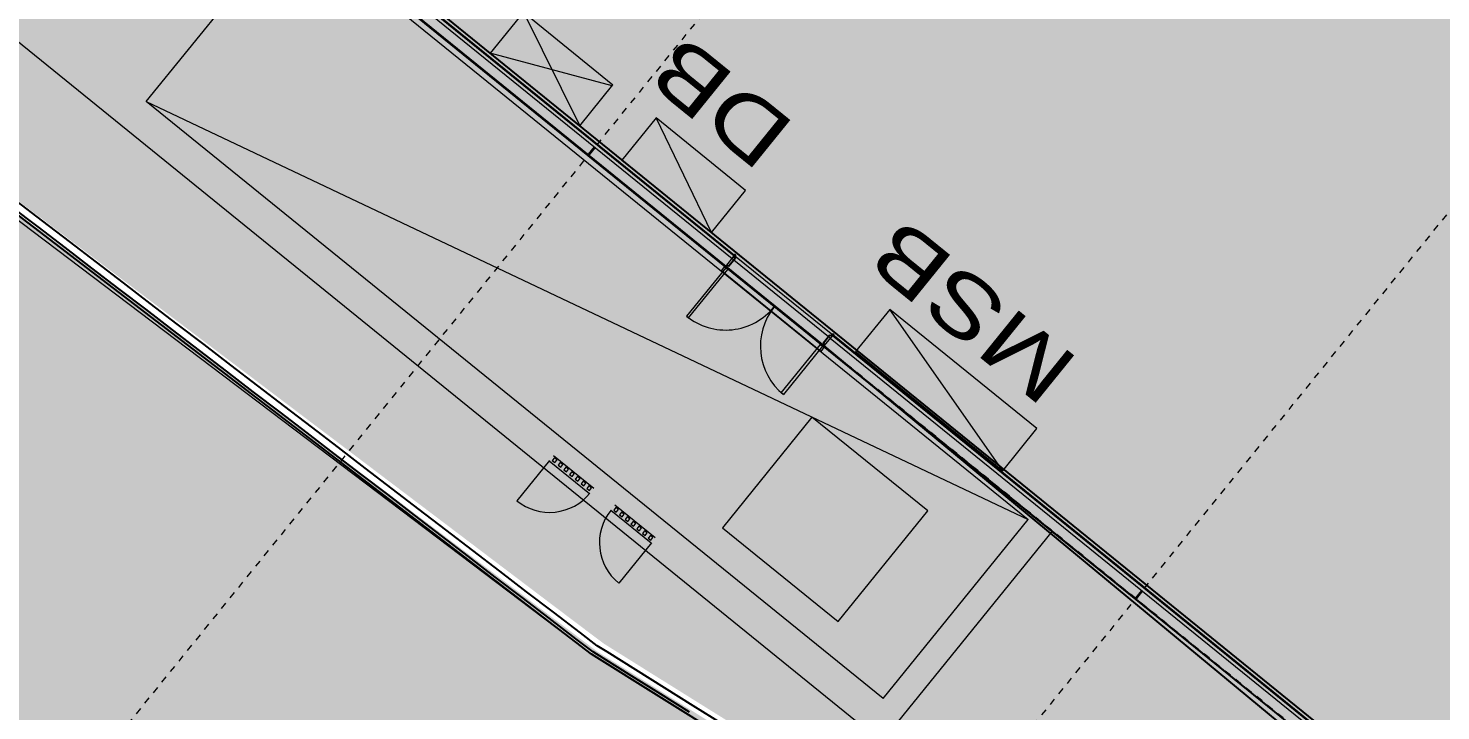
# Model space of a CAD drawing. Header units: metres. Extents: x 507649 to 508899, y 6966965 to 6967377.
# Drawn here: x 507870.9 to 507891.75, y 6967082.11 to 6967092.19 of the extents above; entities that cross this region are included whole.
import ezdxf

# ---------------------------------------------------------------- set-up
doc = ezdxf.new("R2010")
doc.units = ezdxf.units.M
doc.linetypes.add('Grid Line', pattern=[2.1, 1.2, -0.3, 0.3, -0.3])
doc.linetypes.add('Overhead', pattern=[0.004, 0.0025, -0.0015])
doc.layers.get('DEFPOINTS').update_dxf_attribs({"color": 11})
for name, color, linetype, lineweight in [('A-DOOR', 252, 'Continuous', 5), ('A-DOOR-FRAM', 252, 'Continuous', 5), ('A-FLOR', 252, 'Continuous', 5), ('A-FLOR-OVHD', 252, 'Overhead', 5), ('A-GENM', 252, 'Continuous', 5), ('A-GLAZ-CWMG', 252, 'Continuous', 5), ('A-WALL', 252, 'Continuous', 5), ('A-WALL-FNSH', 252, 'Continuous', 5)]:
    doc.layers.add(name, color=color, linetype=linetype, lineweight=lineweight)
for name, color, linetype in [('C_ARCH_BUILDING_OUTLINE', 5, 'Continuous'), ('C_TEXT_2.5', 7, 'Continuous'), ('HATCH_PAVEMENT_CARPARK', 254, 'Continuous'), ('KRB_LIP', 6, 'Continuous'), ('PAV_CREST SAG', 2, 'Continuous')]:
    doc.layers.add(name, color=color, linetype=linetype)
doc.layers.add('C_HATCH_PR_BUILDING', color=7, linetype='Continuous', true_color=0xffffff)
doc.layers.add('HATCH_PAVEMENT_FOOTPATH', color=7, linetype='Continuous', true_color=0xffe8a3)
doc.layers.add('G-ANNO-TEXT', color=47, linetype='Continuous', lineweight=5, plot=False)
doc.layers.add('S-GRID', color=47, linetype='Continuous', lineweight=5, plot=False)
doc.styles.add('Arial', font='arial.ttf', dxfattribs={"width": 1.25, "height": 2.75})

# ---------------------------------------------------------------- blocks, each defined once
blk = doc.blocks.new('XD_HATCH')
at = {"layer": 'C_HATCH_PR_BUILDING'}
h = blk.add_hatch(color=256, dxfattribs=at)
h.dxf.hatch_style = 1
h.paths.add_polyline_path([(507766.711, 6967255.442), (507736.522, 6967229.203), (507736.707, 6967228.989), (507736.687, 6967228.971), (507782.566, 6967176.226), (507795.661, 6967161.161), (507797.004, 6967162.328), (507817.315, 6967142.708), (507816.19, 6967141.318), (507902.111, 6967071.732), (507911.801, 6967083.72), (507919.918, 6967093.76), (507927.265, 6967102.833), (507888.211, 6967134.462), (507891.102, 6967138.268), (507841.624, 6967217.742), (507824.766, 6967203.095), (507829.311, 6967190.607), (507825.752, 6967187.514), (507795.494, 6967222.404)])
at = {"layer": 'HATCH_PAVEMENT_CARPARK'}
h = blk.add_hatch(color=256, dxfattribs=at)
h.dxf.hatch_style = 1
edge = h.paths.add_edge_path()
edge.add_arc((507820.003, 6967266.085), 90.985, 212.49045, 214.43315, ccw=False)
edge.add_line((507743.26, 6967217.211), (507739.398, 6967223.586))
edge.add_line((507739.398, 6967223.586), (507735.794, 6967229.354))
edge.add_arc((507741.735, 6967233.063), 7.004, 130.4092, 211.9744, ccw=False)
edge.add_line((507737.195, 6967238.395), (507750.654, 6967250.094))
edge.add_line((507750.654, 6967250.094), (507741.05, 6967244.042))
edge.add_line((507741.05, 6967244.042), (507736.887, 6967241.488))
edge.add_line((507736.887, 6967241.488), (507736.596, 6967241.375))
edge.add_line((507736.596, 6967241.375), (507734.55, 6967240.12))
edge.add_line((507734.55, 6967240.12), (507731.321, 6967238.12))
edge.add_line((507731.321, 6967238.12), (507725.641, 6967234.654))
edge.add_line((507725.641, 6967234.654), (507731.043, 6967225.636))
edge.add_line((507731.043, 6967225.636), (507734.314, 6967220.406))
edge.add_line((507734.314, 6967220.406), (507740.71, 6967210.555))
edge.add_arc((507792.018, 6967243.469), 60.957, 212.67978, 223.00419)
edge.add_line((507747.44, 6967201.893), (507760.817, 6967187.542))
edge.add_line((507760.817, 6967187.542), (507809.449, 6967136.334))
edge.add_line((507809.449, 6967136.334), (507818.102, 6967127.228))
edge.add_line((507818.102, 6967127.228), (507823.852, 6967121.378))
edge.add_line((507823.852, 6967121.378), (507824.492, 6967120.745))
edge.add_arc((508006.447, 6967303.151), 257.643, 225.07103, 227.49079)
edge.add_line((507832.355, 6967113.225), (507846.232, 6967101.068))
edge.add_line((507846.232, 6967101.068), (507853.401, 6967095.287))
edge.add_line((507853.401, 6967095.287), (507861.259, 6967089.103))
edge.add_line((507861.259, 6967089.103), (507875.892, 6967078.04))
edge.add_line((507875.892, 6967078.04), (507894.996, 6967066.105))
edge.add_line((507894.996, 6967066.105), (507898.306, 6967064.422))
edge.add_arc((507903.258, 6967076.442), 13, 247.607, 320.5781)
edge.add_line((507913.301, 6967068.186), (507923.209, 6967080.381))
edge.add_line((507923.209, 6967080.381), (507928.884, 6967087.367))
edge.add_line((507928.884, 6967087.367), (507934.503, 6967094.285))
edge.add_arc((507925.6, 6967101.304), 11.338, 321.7466, 356.9562)
edge.add_arc((507925.051, 6967101.301), 11.886, 357.1121, 390.6511)
edge.add_line((507935.276, 6967107.361), (507928.355, 6967118.419))
edge.add_arc((507932.593, 6967121.072), 5, 172.2504, 212.042, ccw=False)
edge.add_line((507927.638, 6967121.746), (507927.905, 6967123.707))
edge.add_line((507927.905, 6967123.707), (507927.905, 6967123.707))
edge.add_line((507927.905, 6967123.707), (507928.222, 6967126.036))
edge.add_line((507928.222, 6967126.036), (507922.15, 6967126.731))
edge.add_line((507922.15, 6967126.731), (507921.982, 6967124.77))
edge.add_line((507921.982, 6967124.77), (507922.008, 6967120.889))
edge.add_arc((507933.653, 6967120.754), 11.645, 179.3346, 190.5058)
edge.add_arc((507935.181, 6967121.115), 13.214, 190.8395, 200.6804)
edge.add_arc((507934.907, 6967121.234), 13.001, 201.5983, 211.6011)
edge.add_line((507923.833, 6967114.422), (507928.422, 6967107.084))
edge.add_arc((507919.474, 6967101.5), 10.548, 18.5241, 31.9651, ccw=False)
edge.add_line((507929.475, 6967104.851), (507929.787, 6967103.654))
edge.add_line((507929.787, 6967103.654), (507929.949, 6967102.428))
edge.add_arc((507919.973, 6967101.735), 10, -10.2075, 3.9733, ccw=False)
edge.add_arc((507921.309, 6967101.319), 8.612, 334.462, 350.9422, ccw=False)
edge.add_line((507929.08, 6967097.606), (507928.501, 6967096.513))
edge.add_line((507928.501, 6967096.513), (507927.791, 6967095.501))
edge.add_line((507927.791, 6967095.501), (507924.256, 6967091.166))
edge.add_line((507924.256, 6967091.166), (507918.568, 6967084.191))
edge.add_line((507918.568, 6967084.191), (507911.58, 6967075.614))
edge.add_line((507911.58, 6967075.614), (507910.645, 6967074.541))
edge.add_line((507910.645, 6967074.541), (507910.131, 6967074.048))
edge.add_line((507910.131, 6967074.048), (507909.863, 6967073.813))
edge.add_line((507909.863, 6967073.813), (507909.587, 6967073.587))
edge.add_line((507909.587, 6967073.587), (507909.304, 6967073.367))
edge.add_line((507909.304, 6967073.367), (507909.013, 6967073.157))
edge.add_line((507909.013, 6967073.157), (507908.416, 6967072.764))
edge.add_line((507908.416, 6967072.764), (507907.795, 6967072.408))
edge.add_line((507907.795, 6967072.408), (507907.154, 6967072.091))
edge.add_line((507907.154, 6967072.091), (507906.825, 6967071.948))
edge.add_line((507906.825, 6967071.948), (507906.493, 6967071.814))
edge.add_line((507906.493, 6967071.814), (507905.816, 6967071.577))
edge.add_line((507905.816, 6967071.577), (507905.127, 6967071.382))
edge.add_line((507905.127, 6967071.382), (507904.429, 6967071.208))
edge.add_line((507904.429, 6967071.208), (507903.012, 6967071.034))
edge.add_line((507903.012, 6967071.034), (507901.581, 6967071.056))
edge.add_line((507901.581, 6967071.056), (507900.489, 6967071.127))
edge.add_line((507900.489, 6967071.127), (507899.41, 6967071.292))
edge.add_line((507899.41, 6967071.292), (507898.989, 6967071.383))
edge.add_line((507898.989, 6967071.383), (507898.134, 6967071.614))
edge.add_line((507898.134, 6967071.614), (507897.297, 6967071.904))
edge.add_line((507897.297, 6967071.904), (507895.368, 6967072.947))
edge.add_line((507895.368, 6967072.947), (507879.298, 6967082.987))
edge.add_line((507879.298, 6967082.987), (507866.995, 6967092.289))
edge.add_line((507866.995, 6967092.289), (507856.54, 6967100.453))
edge.add_line((507856.54, 6967100.453), (507836.168, 6967117.777))
edge.add_line((507836.168, 6967117.777), (507828.863, 6967124.875))
edge.add_line((507828.863, 6967124.875), (507821.037, 6967132.845))
edge.add_line((507821.037, 6967132.845), (507813.741, 6967140.457))
edge.add_line((507813.741, 6967140.457), (507815.658, 6967142.761))
edge.add_line((507815.658, 6967142.761), (507797.065, 6967160.683))
edge.add_line((507797.065, 6967160.683), (507795.715, 6967159.508))
edge.add_line((507795.715, 6967159.508), (507754.472, 6967202.936))
edge.add_line((507754.472, 6967202.936), (507751.459, 6967206.268))
edge.add_arc((507819.868, 6967266.093), 90.877, 214.4857, 221.17028, ccw=False)
at = {"layer": 'HATCH_PAVEMENT_FOOTPATH'}
h = blk.add_hatch(color=256, dxfattribs=at)
h.dxf.hatch_style = 1
h.paths.add_polyline_path([(507816.19, 6967141.318), (507817.315, 6967142.708), (507797.004, 6967162.328), (507795.661, 6967161.161), (507782.566, 6967176.226), (507736.687, 6967228.971), (507736.707, 6967228.989), (507736.521, 6967229.201), (507736.245, 6967228.918), (507736.554, 6967228.404), (507736.811, 6967227.975), (507737.068, 6967227.546), (507737.326, 6967227.118), (507737.583, 6967226.689), (507737.846, 6967226.25), (507738.098, 6967225.832), (507738.355, 6967225.403), (507738.613, 6967224.974), (507738.87, 6967224.546), (507739.128, 6967224.117), (507739.435, 6967223.606), (507739.647, 6967223.266), (507739.913, 6967222.842), (507740.178, 6967222.419), (507740.444, 6967221.995), (507740.709, 6967221.571), (507740.974, 6967221.147), (507741.24, 6967220.723), (507741.411, 6967220.45), (507741.505, 6967220.3), (507741.77, 6967219.876), (507742.035, 6967219.452), (507742.301, 6967219.028), (507742.566, 6967218.604), (507742.831, 6967218.18), (507743.096, 6967217.756), (507743.387, 6967217.291), (507743.629, 6967216.913), (507743.901, 6967216.494), (507744.224, 6967216), (507744.45, 6967215.66), (507744.728, 6967215.246), (507745.084, 6967214.723), (507745.292, 6967214.422), (507745.577, 6967214.012), (507745.865, 6967213.604), (507746.155, 6967213.198), (507746.447, 6967212.793), (507746.741, 6967212.39), (507747.038, 6967211.989), (507747.337, 6967211.589), (507747.638, 6967211.19), (507747.941, 6967210.794), (507748.246, 6967210.399), (507748.554, 6967210.006), (507748.863, 6967209.614), (507749.175, 6967209.224), (507749.489, 6967208.836), (507749.805, 6967208.45), (507750.123, 6967208.065), (507750.444, 6967207.683), (507750.766, 6967207.301), (507751.091, 6967206.922), (507751.417, 6967206.545), (507751.571, 6967206.368), (507751.748, 6967206.173), (507752.418, 6967205.431), (507753.089, 6967204.689), (507753.759, 6967203.947), (507754.582, 6967203.038), (507755.112, 6967202.479), (507755.8, 6967201.754), (507756.489, 6967201.029), (507757.178, 6967200.304), (507757.866, 6967199.579), (507758.555, 6967198.854), (507758.732, 6967198.667), (507759.244, 6967198.129), (507759.932, 6967197.404), (507760.621, 6967196.679), (507761.31, 6967195.953), (507761.998, 6967195.228), (507762.687, 6967194.503), (507763.375, 6967193.778), (507764.064, 6967193.053), (507764.753, 6967192.328), (507765.276, 6967191.777), (507765.441, 6967191.603), (507766.13, 6967190.878), (507766.819, 6967190.153), (507767.507, 6967189.428), (507768.196, 6967188.702), (507768.885, 6967187.977), (507769.573, 6967187.252), (507770.262, 6967186.527), (507770.951, 6967185.802), (507771.639, 6967185.077), (507772.328, 6967184.352), (507773.016, 6967183.627), (507773.705, 6967182.902), (507774.394, 6967182.176), (507775.082, 6967181.451), (507775.771, 6967180.726), (507776.46, 6967180.001), (507777.148, 6967179.276), (507777.837, 6967178.551), (507778.526, 6967177.826), (507779.214, 6967177.101), (507779.903, 6967176.376), (507780.591, 6967175.651), (507781.28, 6967174.925), (507781.969, 6967174.2), (507782.657, 6967173.475), (507783.346, 6967172.75), (507784.035, 6967172.025), (507784.723, 6967171.3), (507785.412, 6967170.575), (507786.101, 6967169.85), (507786.789, 6967169.125), (507787.478, 6967168.399), (507788.166, 6967167.674), (507788.855, 6967166.949), (507789.544, 6967166.224), (507790.232, 6967165.499), (507790.921, 6967164.774), (507791.61, 6967164.049), (507792.298, 6967163.324), (507792.987, 6967162.599), (507793.676, 6967161.874), (507794.364, 6967161.148), (507795.053, 6967160.423), (507795.725, 6967159.716), (507796.281, 6967160.199), (507797.07, 6967160.886), (507797.235, 6967160.727), (507797.955, 6967160.033), (507798.675, 6967159.339), (507799.395, 6967158.645), (507800.115, 6967157.951), (507800.835, 6967157.257), (507801.555, 6967156.563), (507802.275, 6967155.869), (507802.995, 6967155.175), (507803.715, 6967154.481), (507804.435, 6967153.787), (507805.155, 6967153.093), (507805.875, 6967152.399), (507806.595, 6967151.705), (507807.315, 6967151.011), (507808.035, 6967150.317), (507808.755, 6967149.623), (507809.475, 6967148.929), (507810.195, 6967148.235), (507810.915, 6967147.541), (507811.635, 6967146.847), (507812.355, 6967146.153), (507813.074, 6967145.459), (507813.794, 6967144.765), (507814.514, 6967144.071), (507815.234, 6967143.377), (507815.861, 6967142.774), (507815.606, 6967142.459), (507814.977, 6967141.681), (507814.348, 6967140.904), (507813.941, 6967140.466), (507814.091, 6967140.308), (507816.88, 6967137.44), (507817.569, 6967136.715), (507818.257, 6967135.99), (507818.946, 6967135.265), (507819.635, 6967134.54), (507820.323, 6967133.815), (507821.145, 6967132.95), (507821.708, 6967132.376), (507822.409, 6967131.662), (507823.11, 6967130.949), (507823.81, 6967130.235), (507824.511, 6967129.521), (507825.211, 6967128.808), (507825.912, 6967128.094), (507826.613, 6967127.381), (507827.313, 6967126.667), (507828.014, 6967125.954), (507828.714, 6967125.24), (507828.968, 6967124.982), (507829.423, 6967124.54), (507830.14, 6967123.843), (507830.858, 6967123.146), (507831.575, 6967122.449), (507832.292, 6967121.752), (507833.009, 6967121.055), (507833.726, 6967120.358), (507834.444, 6967119.662), (507835.161, 6967118.965), (507835.878, 6967118.268), (507836.269, 6967117.888), (507836.608, 6967117.6), (507837.37, 6967116.952), (507838.132, 6967116.304), (507838.893, 6967115.656), (507839.655, 6967115.009), (507840.417, 6967114.361), (507841.179, 6967113.713), (507841.941, 6967113.065), (507842.702, 6967112.417), (507843.464, 6967111.77), (507844.226, 6967111.122), (507844.988, 6967110.474), (507845.75, 6967109.826), (507846.511, 6967109.178), (507847.273, 6967108.531), (507848.035, 6967107.883), (507848.797, 6967107.235), (507849.559, 6967106.587), (507850.32, 6967105.939), (507851.082, 6967105.291), (507851.844, 6967104.644), (507852.606, 6967103.996), (507853.368, 6967103.348), (507854.129, 6967102.7), (507854.891, 6967102.052), (507855.653, 6967101.405), (507856.415, 6967100.757), (507856.635, 6967100.57), (507857.19, 6967100.136), (507857.979, 6967099.52), (507858.767, 6967098.905), (507859.555, 6967098.289), (507860.343, 6967097.674), (507861.131, 6967097.058), (507861.919, 6967096.443), (507862.707, 6967095.827), (507863.496, 6967095.212), (507864.284, 6967094.596), (507865.072, 6967093.981), (507865.86, 6967093.365), (507866.648, 6967092.75), (507867.086, 6967092.408), (507867.439, 6967092.141), (507868.236, 6967091.538), (507869.034, 6967090.935), (507869.832, 6967090.332), (507870.629, 6967089.729), (507871.427, 6967089.126), (507872.225, 6967088.523), (507873.022, 6967087.92), (507873.82, 6967087.317), (507874.618, 6967086.714), (507875.416, 6967086.111), (507876.213, 6967085.508), (507877.011, 6967084.905), (507877.809, 6967084.301), (507878.606, 6967083.698), (507879.394, 6967083.104), (507880.242, 6967082.574), (507881.09, 6967082.045), (507881.938, 6967081.515), (507882.786, 6967080.985), (507883.634, 6967080.455), (507884.482, 6967079.925), (507885.331, 6967079.395), (507886.179, 6967078.865), (507887.027, 6967078.335), (507887.875, 6967077.806), (507888.723, 6967077.276), (507889.571, 6967076.746), (507890.419, 6967076.216), (507890.786, 6967075.987), (507891.267, 6967075.686), (507892.115, 6967075.156), (507892.963, 6967074.626), (507893.811, 6967074.097), (507894.659, 6967073.567), (507895.507, 6967073.037), (507895.932, 6967072.787), (507896.368, 6967072.553), (507896.812, 6967072.337), (507897.264, 6967072.139), (507897.724, 6967071.959), (507898.191, 6967071.798), (507898.393, 6967071.735), (507898.664, 6967071.655), (507899.143, 6967071.532), (507899.625, 6967071.428), (507900.112, 6967071.343), (507900.602, 6967071.277), (507901.094, 6967071.232), (507901.587, 6967071.206), (507902.081, 6967071.2), (507902.575, 6967071.213), (507903.067, 6967071.247), (507903.173, 6967071.258), (507902.299, 6967071.964), (507902.111, 6967071.732)])
blk = doc.blocks.new('25027_BNP_Skygate Play-Sheet - 000101 - SITE PLAN')
at = {"layer": 'A-DOOR'}
for p, q in [((-2433991.73, 4008096.06), (-2434241.21, 4008820.58)), ((-2435818.98, 4007466.87), (-2436068.46, 4008191.39)), ((-2434218.79, 4007991.43), (-2434266.07, 4007975.15)), ((-2434266.07, 4007975.15), (-2434249.79, 4007927.87)), ((-2434202.52, 4007944.15), (-2434218.79, 4007991.43)), ((-2434115.37, 4008027.04), (-2434162.65, 4008010.76)), ((-2434162.65, 4008010.76), (-2434146.37, 4007963.49)), ((-2434146.37, 4007963.49), (-2434099.1, 4007979.76)), ((-2434099.1, 4007979.76), (-2434115.37, 4008027.04)), ((-2434011.95, 4008062.65), (-2434059.23, 4008046.37)), ((-2434059.23, 4008046.37), (-2434042.95, 4007999.1)), ((-2434042.95, 4007999.1), (-2433995.68, 4008015.38)), ((-2433995.68, 4008015.38), (-2434011.95, 4008062.65)), ((-2434632.47, 4007848.99), (-2434679.75, 4007832.71)), ((-2434679.75, 4007832.71), (-2434663.47, 4007785.43)), ((-2434663.47, 4007785.43), (-2434616.19, 4007801.71)), ((-2434616.19, 4007801.71), (-2434632.47, 4007848.99)), ((-2434529.05, 4007884.6), (-2434576.33, 4007868.32)), ((-2434576.33, 4007868.32), (-2434560.05, 4007821.04)), ((-2434560.05, 4007821.04), (-2434512.77, 4007837.32)), ((-2434512.77, 4007837.32), (-2434529.05, 4007884.6)), ((-2434425.63, 4007920.21), (-2434472.91, 4007903.93)), ((-2434472.91, 4007903.93), (-2434456.63, 4007856.65)), ((-2434456.63, 4007856.65), (-2434409.35, 4007872.93)), ((-2434409.35, 4007872.93), (-2434425.63, 4007920.21)), ((-2434322.21, 4007955.82), (-2434369.49, 4007939.54)), ((-2434369.49, 4007939.54), (-2434353.21, 4007892.26)), ((-2434353.21, 4007892.26), (-2434305.93, 4007908.54)), ((-2434305.93, 4007908.54), (-2434322.21, 4007955.82)), ((-2434249.79, 4007927.87), (-2434202.52, 4007944.15)), ((-2435424.94, 4007576.11), (-2435472.22, 4007559.83)), ((-2435472.22, 4007559.83), (-2435455.94, 4007512.55)), ((-2435408.67, 4007528.83), (-2435424.94, 4007576.11)), ((-2435321.52, 4007611.72), (-2435368.8, 4007595.44)), ((-2435368.8, 4007595.44), (-2435352.52, 4007548.17)), ((-2435352.52, 4007548.17), (-2435305.25, 4007564.44)), ((-2435305.25, 4007564.44), (-2435321.52, 4007611.72)), ((-2435218.11, 4007647.33), (-2435265.38, 4007631.05)), ((-2435265.38, 4007631.05), (-2435249.1, 4007583.78)), ((-2435249.1, 4007583.78), (-2435201.83, 4007600.06)), ((-2435201.83, 4007600.06), (-2435218.11, 4007647.33)), ((-2435114.69, 4007682.94), (-2435161.96, 4007666.66)), ((-2435161.96, 4007666.66), (-2435145.68, 4007619.39)), ((-2435145.68, 4007619.39), (-2435098.41, 4007635.67)), ((-2435098.41, 4007635.67), (-2435114.69, 4007682.94)), ((-2435735.2, 4007469.28), (-2435782.48, 4007453)), ((-2435782.48, 4007453), (-2435766.2, 4007405.72)), ((-2435766.2, 4007405.72), (-2435718.92, 4007422)), ((-2435718.92, 4007422), (-2435735.2, 4007469.28)), ((-2435631.78, 4007504.89), (-2435679.06, 4007488.61)), ((-2435679.06, 4007488.61), (-2435662.78, 4007441.33)), ((-2435662.78, 4007441.33), (-2435615.5, 4007457.61)), ((-2435615.5, 4007457.61), (-2435631.78, 4007504.89)), ((-2435528.36, 4007540.5), (-2435575.64, 4007524.22)), ((-2435575.64, 4007524.22), (-2435559.36, 4007476.94)), ((-2435559.36, 4007476.94), (-2435512.09, 4007493.22)), ((-2435512.09, 4007493.22), (-2435528.36, 4007540.5)), ((-2435455.94, 4007512.55), (-2435408.67, 4007528.83)), ((-2433255.94, 4005253.82), (-2433293.76, 4005240.8)), ((-2432956.41, 4004383.94), (-2433255.94, 4005253.82)), ((-2433293.76, 4005240.8), (-2432994.24, 4004370.92)), ((-2434997.58, 4004654.11), (-2434959.76, 4004667.13)), ((-2434698.06, 4003784.23), (-2434997.58, 4004654.11)), ((-2434959.76, 4004667.13), (-2434660.23, 4003797.26)), ((-2432994.24, 4004370.92), (-2432956.41, 4004383.94)), ((-2434660.23, 4003797.26), (-2434698.06, 4003784.23))]:
    blk.add_line(p, q, dxfattribs=at)
for centre, radius, start, end in [((-2433991.73, 4008096.06), 766.27, 109.000407, 199.000407), ((-2435818.98, 4007466.87), 766.27, 19.000407, 109.000407), ((-2432956.41, 4004383.94), 920, 109.000407, 199.000407), ((-2434698.06, 4003784.23), 920, 19.000407, 109.000407)]:
    blk.add_arc(centre, radius, start, end, dxfattribs=at)
at = {"layer": 'A-DOOR-FRAM'}
for p, q in [((-2432964.81, 4004337.69), (-2432941.18, 4004345.83)), ((-2432941.18, 4004345.83), (-2432964.81, 4004337.69)), ((-2432913.7, 4004189.24), (-2432964.81, 4004337.69)), ((-2432938.63, 4004344.59), (-2432962.27, 4004336.45)), ((-2432962.27, 4004336.45), (-2432938.63, 4004344.59)), ((-2432962.27, 4004336.45), (-2432912.46, 4004191.79)), ((-2432954.52, 4004384.59), (-2432935.61, 4004391.11)), ((-2432935.61, 4004391.11), (-2432954.52, 4004384.59)), ((-2432941.18, 4004345.83), (-2432954.52, 4004384.59)), ((-2432954.52, 4004384.59), (-2432941.18, 4004345.83)), ((-2432936.85, 4004388.56), (-2432951.98, 4004383.35)), ((-2432951.98, 4004383.35), (-2432936.85, 4004388.56)), ((-2432951.98, 4004383.35), (-2432938.63, 4004344.59)), ((-2432938.63, 4004344.59), (-2432951.98, 4004383.35)), ((-2432945.89, 4004374.88), (-2432933.6, 4004379.11)), ((-2432933.6, 4004379.11), (-2432945.89, 4004374.88)), ((-2432945.24, 4004372.99), (-2432945.89, 4004374.88)), ((-2432945.89, 4004374.88), (-2432945.24, 4004372.99)), ((-2432931.06, 4004377.87), (-2432945.24, 4004372.99)), ((-2432945.24, 4004372.99), (-2432931.06, 4004377.87)), ((-2432933.6, 4004379.11), (-2432936.85, 4004388.56)), ((-2432936.85, 4004388.56), (-2432933.6, 4004379.11)), ((-2432935.61, 4004391.11), (-2432931.06, 4004377.87)), ((-2432931.06, 4004377.87), (-2432935.61, 4004391.11)), ((-2432890.06, 4004197.38), (-2432913.7, 4004189.24)), ((-2432913.7, 4004189.24), (-2432890.06, 4004197.38)), ((-2432912.46, 4004191.79), (-2432888.82, 4004199.92)), ((-2432888.82, 4004199.92), (-2432912.46, 4004191.79)), ((-2432876.71, 4004158.62), (-2432890.06, 4004197.38)), ((-2432890.06, 4004197.38), (-2432876.71, 4004158.62)), ((-2432888.82, 4004199.92), (-2432875.47, 4004161.16)), ((-2432875.47, 4004161.16), (-2432888.82, 4004199.92)), ((-2432857.8, 4004165.13), (-2432876.71, 4004158.62)), ((-2432876.71, 4004158.62), (-2432857.8, 4004165.13)), ((-2432876.54, 4004173.48), (-2432862.36, 4004178.36)), ((-2432862.36, 4004178.36), (-2432876.54, 4004173.48)), ((-2432875.89, 4004171.59), (-2432876.54, 4004173.48)), ((-2432876.54, 4004173.48), (-2432875.89, 4004171.59)), ((-2432863.6, 4004175.82), (-2432875.89, 4004171.59)), ((-2432875.89, 4004171.59), (-2432863.6, 4004175.82)), ((-2432875.47, 4004161.16), (-2432860.34, 4004166.37)), ((-2432860.34, 4004166.37), (-2432875.47, 4004161.16)), ((-2432860.34, 4004166.37), (-2432863.6, 4004175.82)), ((-2432863.6, 4004175.82), (-2432860.34, 4004166.37)), ((-2432862.36, 4004178.36), (-2432857.8, 4004165.13)), ((-2432857.8, 4004165.13), (-2432862.36, 4004178.36)), ((-2434718.86, 4003777.07), (-2434699.95, 4003783.58)), ((-2434718.86, 4003777.07), (-2434699.95, 4003783.58)), ((-2434714.3, 4003763.83), (-2434718.86, 4003777.07)), ((-2434718.86, 4003777.07), (-2434714.3, 4003763.83)), ((-2434701.19, 4003781.04), (-2434716.31, 4003775.83)), ((-2434701.19, 4003781.04), (-2434716.31, 4003775.83)), ((-2434716.31, 4003775.83), (-2434713.06, 4003766.38)), ((-2434713.06, 4003766.38), (-2434716.31, 4003775.83)), ((-2434700.12, 4003768.72), (-2434714.3, 4003763.83)), ((-2434700.12, 4003768.72), (-2434714.3, 4003763.83)), ((-2434713.06, 4003766.38), (-2434700.77, 4003770.61)), ((-2434713.06, 4003766.38), (-2434700.77, 4003770.61)), ((-2434687.84, 4003742.28), (-2434701.19, 4003781.04)), ((-2434701.19, 4003781.04), (-2434687.84, 4003742.28)), ((-2434700.77, 4003770.61), (-2434700.12, 4003768.72)), ((-2434700.12, 4003768.72), (-2434700.77, 4003770.61)), ((-2434699.95, 4003783.58), (-2434686.6, 4003744.82)), ((-2434686.6, 4003744.82), (-2434699.95, 4003783.58)), ((-2434664.2, 4003750.41), (-2434687.84, 4003742.28)), ((-2434664.2, 4003750.41), (-2434687.84, 4003742.28)), ((-2434686.6, 4003744.82), (-2434662.96, 4003752.96)), ((-2434686.6, 4003744.82), (-2434662.96, 4003752.96)), ((-2434614.39, 4003605.75), (-2434664.2, 4003750.41)), ((-2434662.96, 4003752.96), (-2434611.84, 4003604.51)), ((-2434638.02, 4003597.61), (-2434614.39, 4003605.75)), ((-2434638.02, 4003597.61), (-2434614.39, 4003605.75)), ((-2434624.68, 4003558.84), (-2434638.02, 4003597.61)), ((-2434638.02, 4003597.61), (-2434624.68, 4003558.84)), ((-2434611.84, 4003604.51), (-2434635.48, 4003596.37)), ((-2434611.84, 4003604.51), (-2434635.48, 4003596.37)), ((-2434635.48, 4003596.37), (-2434622.13, 4003557.6)), ((-2434622.13, 4003557.6), (-2434635.48, 4003596.37)), ((-2434645.6, 4003564.33), (-2434631.42, 4003569.21)), ((-2434645.6, 4003564.33), (-2434631.42, 4003569.21)), ((-2434641.04, 4003551.09), (-2434645.6, 4003564.33)), ((-2434645.6, 4003564.33), (-2434641.04, 4003551.09)), ((-2434630.77, 4003567.32), (-2434643.06, 4003563.09)), ((-2434630.77, 4003567.32), (-2434643.06, 4003563.09)), ((-2434643.06, 4003563.09), (-2434639.8, 4003553.64)), ((-2434639.8, 4003553.64), (-2434643.06, 4003563.09)), ((-2434622.13, 4003557.6), (-2434641.04, 4003551.09)), ((-2434622.13, 4003557.6), (-2434641.04, 4003551.09)), ((-2434639.8, 4003553.64), (-2434624.68, 4003558.84)), ((-2434639.8, 4003553.64), (-2434624.68, 4003558.84)), ((-2434631.42, 4003569.21), (-2434630.77, 4003567.32)), ((-2434630.77, 4003567.32), (-2434631.42, 4003569.21))]:
    blk.add_line(p, q, dxfattribs=at)
at = {"layer": 'A-FLOR'}
for p, q in [((-2419330, 4015732.51), (-2436744.36, 4009086.95)), ((-2436744.36, 4009086.95), (-2453777.64, 4000786.17))]:
    blk.add_line(p, q, dxfattribs=at)
at = {"layer": 'A-FLOR-OVHD'}
blk.add_line((-2458270.57, 3995651.52), (-2354074.67, 4031529.87), dxfattribs=at)
at = {"layer": 'A-GENM'}
for p, q in [((-2436186.23, 4006458.28), (-2438266.37, 4005742.03)), ((-2435502.54, 4004472.69), (-2436186.23, 4006458.28)), ((-2438266.37, 4005742.03), (-2437582.68, 4003756.44)), ((-2437582.68, 4003756.44), (-2435502.54, 4004472.69))]:
    blk.add_line(p, q, dxfattribs=at)
at = {"layer": 'A-GLAZ-CWMG'}
for p, q in [((-2433994.35, 4008103.68), (-2434718.88, 4007854.2)), ((-2433961.8, 4008009.13), (-2434686.32, 4007759.65)), ((-2435821.61, 4007474.49), (-2435097.08, 4007723.97)), ((-2435789.05, 4007379.94), (-2435064.53, 4007629.42))]:
    blk.add_line(p, q, dxfattribs=at)
at = {"layer": 'A-WALL'}
for p, q in [((-2416445.25, 4014283.95), (-2448810.28, 4003139.52)), ((-2412827.49, 4011140.54), (-2432891.35, 4004231.84)), ((-2412811.21, 4011093.26), (-2432875.07, 4004184.56)), ((-2439582.22, 4005783.13), (-2426344.99, 4010341.18)), ((-2426344.99, 4010341.18), (-2438475.26, 4002568.38)), ((-2426344.99, 4010341.18), (-2425238.04, 4007126.43)), ((-2420655.56, 4008603.7), (-2430455.84, 4005229.12)), ((-2425238.04, 4007126.43), (-2438475.26, 4002568.38)), ((-2440111.53, 4006134.81), (-2438809.23, 4002352.75)), ((-2439582.22, 4005783.13), (-2438475.26, 4002568.38)), ((-2428430.03, 4005656.56), (-2430038.85, 4005102.59)), ((-2429792.1, 4004386.01), (-2428430.03, 4005656.56)), ((-2428176.08, 4004919.06), (-2428430.03, 4005656.56)), ((-2430488.93, 4005217.72), (-2432940.18, 4004373.67)), ((-2430488.93, 4005217.72), (-2430455.84, 4005229.12)), ((-2430476.22, 4005211.52), (-2430488.93, 4005217.72)), ((-2430430.64, 4005079.15), (-2430476.22, 4005211.52)), ((-2430455.84, 4005229.12), (-2430462.04, 4005216.4)), ((-2430462.04, 4005216.4), (-2430416.46, 4005084.03)), ((-2428176.08, 4004919.06), (-2430038.85, 4005102.59)), ((-2430038.85, 4005102.59), (-2429784.9, 4004365.09)), ((-2430796.92, 4004841.56), (-2432404.3, 4004288.08)), ((-2430536.46, 4004085.14), (-2430796.92, 4004841.56)), ((-2428176.08, 4004919.06), (-2429784.9, 4004365.09)), ((-2434746.98, 4003848.74), (-2432963.73, 4004462.77)), ((-2432963.73, 4004462.77), (-2432936.79, 4004384.51)), ((-2432936.79, 4004384.51), (-2434720.03, 4003770.48)), ((-2434704.52, 4003766.14), (-2432940.18, 4004373.67)), ((-2434704.52, 4003766.14), (-2432940.18, 4004373.67)), ((-2432924.44, 4004220.45), (-2434622.59, 4003635.71)), ((-2432940.18, 4004373.67), (-2432875.07, 4004184.56)), ((-2432891.35, 4004231.84), (-2432922.93, 4004220.97)), ((-2432404.3, 4004288.08), (-2432143.84, 4003531.67)), ((-2432404.3, 4004288.08), (-2430536.46, 4004085.14)), ((-2432872.14, 4004176.05), (-2434636.47, 4003568.53)), ((-2432143.84, 4003531.67), (-2430536.46, 4004085.14)), ((-2434720.03, 4003770.48), (-2434746.98, 4003848.74)), ((-2434655.68, 4003624.32), (-2458127.18, 3995542.25)), ((-2434704.52, 4003766.14), (-2440289.21, 4001843.14)), ((-2434639.4, 4003577.04), (-2434704.52, 4003766.14)), ((-2434624.1, 4003635.19), (-2434655.68, 4003624.32)), ((-2434639.4, 4003577.04), (-2458063.62, 3995511.25)), ((-2435021.81, 4003413.15), (-2437666.38, 4002502.53)), ((-2434761.35, 4002656.74), (-2435021.81, 4003413.15)), ((-2435997.99, 4003109.23), (-2458110.9, 3995494.97)), ((-2435988.08, 4003080.43), (-2435997.99, 4003109.23)), ((-2437666.38, 4002502.53), (-2434761.35, 4002656.74)), ((-2437405.92, 4001746.12), (-2434761.35, 4002656.74)), ((-2438809.23, 4002352.75), (-2447318.87, 3999422.57)), ((-2437666.38, 4002502.53), (-2437405.92, 4001746.12)), ((-2440322.3, 4001831.74), (-2450122.58, 3998457.16)), ((-2440322.3, 4001831.74), (-2440289.21, 4001843.14)), ((-2440309.59, 4001825.54), (-2440322.3, 4001831.74)), ((-2440264.01, 4001693.17), (-2440309.59, 4001825.54)), ((-2440289.21, 4001843.14), (-2440295.41, 4001830.43)), ((-2440295.41, 4001830.43), (-2440249.83, 4001698.05))]:
    blk.add_line(p, q, dxfattribs=at)
at = {"layer": 'A-WALL-FNSH'}
for p, q in [((-2432872.14, 4004176.05), (-2412808.28, 4011084.75)), ((-2432875.07, 4004184.56), (-2432872.14, 4004176.05)), ((-2458052.18, 3995505.67), (-2434636.47, 4003568.53)), ((-2434636.47, 4003568.53), (-2434639.4, 4003577.04))]:
    blk.add_line(p, q, dxfattribs=at)
at = {"layer": 'S-GRID', "linetype": 'Grid Line'}
for p, q in [((-2414815.67, 3959754.05), (-2443718.46, 4043691.93)), ((-2424649.04, 3956368.07), (-2453551.83, 4040305.95)), ((-2350761.18, 4032670.82), (-2480207.7, 3988097.78))]:
    blk.add_line(p, q, dxfattribs=at)
at = {"layer": 'G-ANNO-TEXT', "char_height": 900, "attachment_point": 1, "rotation": 19.000407, "style": 'Arial'}
for s, insert, width in [('DB', (-2432028.39, 4003229.42), 2084.3875), ('MSB', (-2437194.41, 4001516.14), 3246.8344)]:
    blk.add_mtext(s, dxfattribs=dict(at, insert=insert, width=width))
blk = doc.blocks.new('XE_ARCH')
at = {"xscale": 0.001, "yscale": 0.001, "zscale": 0.001, "rotation": 121.996}
blk.add_blockref('25027_BNP_Skygate Play-Sheet - 000101 - SITE PLAN', (509988.126, 6971273.77), dxfattribs=at)
at = {"layer": 'DEFPOINTS'}
blk.add_lwpolyline([(507766.713, 6967255.443), (507736.522, 6967229.203), (507795.661, 6967161.161), (507797.005, 6967162.329), (507817.315, 6967142.708), (507816.19, 6967141.319), (507902.084, 6967071.741), (507927.265, 6967102.832), (507888.211, 6967134.463), (507891.284, 6967138.257), (507841.636, 6967217.752), (507824.767, 6967203.096), (507829.281, 6967190.691), (507825.699, 6967187.577), (507766.713, 6967255.443)], dxfattribs=at)
blk = doc.blocks.new('XD_DESIGN BASE_1')
at = {"layer": 'C_ARCH_BUILDING_OUTLINE', "elevation": 5.24}
blk.add_lwpolyline([(507902.095, 6967072.072), (507919.667, 6967093.787), (507918.626, 6967094.631), (507925.899, 6967103.612), (507888.008, 6967134.433), (507891.102, 6967138.268), (507841.557, 6967217.483), (507824.94, 6967203.05), (507829.494, 6967190.536), (507825.676, 6967187.216), (507825.561, 6967187.348), (507766.697, 6967255.23), (507751.828, 6967242.078), (507736.783, 6967229.129), (507754.43, 6967208.841), (507781.975, 6967177.135), (507795.754, 6967161.44), (507797.064, 6967162.579), (507797.288, 6967162.407), (507817.659, 6967142.729), (507816.547, 6967141.356), (507902.095, 6967072.072)], dxfattribs=at)
at = {"layer": 'C_ARCH_BUILDING_OUTLINE'}
blk.add_polyline3d([(507861.059, 6967104.979, 5.19), (507863.254, 6967103.202, 5.19), (507864.704, 6967102.027, 5.19), (507881.194, 6967088.672, 5.19), (507882.644, 6967087.498, 5.19), (507893.077, 6967078.863, 5.19), (507900.601, 6967072.769, 5.19), (507900.684, 6967072.872, 5.19), (507902.111, 6967071.732, 5.19), (507919.991, 6967093.851, 5.19), (507927.265, 6967102.833, 5.19), (507927.035, 6967103.019, 5.19), (507908.24, 6967118.348, 5.19)], dxfattribs=at)
at = {"layer": 'KRB_LIP'}
blk.add_polyline3d([(507929.858, 6967103.248, 4.907), (507929.958, 6967101.191, 4.905), (507929.958, 6967101.191, 4.905), (507929.635, 6967099.158, 4.903), (507928.902, 6967097.234, 4.902), (507927.791, 6967095.501, 4.9), (507927.791, 6967095.501, 4.9), (507924.303, 6967091.126, 4.878), (507918.634, 6967084.137, 4.843), (507911.091, 6967075.022, 4.95), (507909.12, 6967073.232, 4.95), (507906.796, 6967071.935, 4.95), (507904.239, 6967071.197, 4.95), (507901.581, 6967071.056, 4.95), (507901.581, 6967071.056, 4.95), (507899.382, 6967071.298, 4.95), (507897.259, 6967071.919, 4.95), (507895.278, 6967072.901, 4.95), (507895.278, 6967072.901, 4.95), (507879.212, 6967082.949, 4.98), (507858.979, 6967098.438, 4.98), (507851.174, 6967104.69, 4.98)], dxfattribs=at)
at = {"layer": 'PAV_CREST SAG'}
for points in [[(507880.658, 6967082.092, 5.127), (507880.234, 6967082.357, 5.128), (507879.81, 6967082.622, 5.129), (507879.386, 6967082.887, 5.13), (507879.235, 6967082.981, 5.13), (507878.982, 6967083.175, 5.13), (507878.585, 6967083.479, 5.13), (507878.188, 6967083.783, 5.13), (507877.791, 6967084.087, 5.13), (507877.394, 6967084.391, 5.13), (507876.997, 6967084.695, 5.13), (507876.6, 6967084.999, 5.13), (507876.203, 6967085.303, 5.13), (507875.806, 6967085.607, 5.13), (507875.409, 6967085.91, 5.13), (507875.012, 6967086.214, 5.13), (507874.615, 6967086.518, 5.13), (507874.218, 6967086.822, 5.13), (507873.821, 6967087.126, 5.13), (507873.424, 6967087.43, 5.13), (507873.027, 6967087.734, 5.13), (507872.63, 6967088.038, 5.13), (507872.233, 6967088.342, 5.13), (507871.836, 6967088.646, 5.13), (507871.439, 6967088.95, 5.13), (507871.042, 6967089.254, 5.13), (507870.645, 6967089.558, 5.13)], [(507880.658, 6967082.092, 5.127), (507880.234, 6967082.357, 5.128), (507879.81, 6967082.622, 5.129), (507879.386, 6967082.887, 5.13), (507879.235, 6967082.981, 5.13), (507878.982, 6967083.175, 5.13), (507878.585, 6967083.479, 5.13), (507878.188, 6967083.783, 5.13), (507877.791, 6967084.087, 5.13), (507877.394, 6967084.391, 5.13), (507876.997, 6967084.695, 5.13), (507876.6, 6967084.999, 5.13), (507876.203, 6967085.303, 5.13), (507875.806, 6967085.607, 5.13), (507875.409, 6967085.91, 5.13), (507875.012, 6967086.214, 5.13), (507874.615, 6967086.518, 5.13), (507874.218, 6967086.822, 5.13), (507873.821, 6967087.126, 5.13), (507873.424, 6967087.43, 5.13), (507873.027, 6967087.734, 5.13), (507872.63, 6967088.038, 5.13), (507872.233, 6967088.342, 5.13), (507871.836, 6967088.646, 5.13), (507871.439, 6967088.95, 5.13), (507871.042, 6967089.254, 5.13), (507870.645, 6967089.558, 5.13)], [(507880.658, 6967082.092, 5.127), (507880.234, 6967082.357, 5.128), (507879.81, 6967082.622, 5.129), (507879.386, 6967082.887, 5.13), (507879.235, 6967082.981, 5.13), (507878.982, 6967083.175, 5.13), (507878.585, 6967083.479, 5.13), (507878.188, 6967083.783, 5.13), (507877.791, 6967084.087, 5.13), (507877.394, 6967084.391, 5.13), (507876.997, 6967084.695, 5.13), (507876.6, 6967084.999, 5.13), (507876.203, 6967085.303, 5.13), (507875.806, 6967085.607, 5.13), (507875.409, 6967085.91, 5.13), (507875.012, 6967086.214, 5.13), (507874.615, 6967086.518, 5.13), (507874.218, 6967086.822, 5.13), (507873.821, 6967087.126, 5.13), (507873.424, 6967087.43, 5.13), (507873.027, 6967087.734, 5.13), (507872.63, 6967088.038, 5.13), (507872.233, 6967088.342, 5.13), (507871.836, 6967088.646, 5.13), (507871.439, 6967088.95, 5.13), (507871.042, 6967089.254, 5.13), (507870.645, 6967089.558, 5.13)], [(507881.14, 6967081.92, 5.127), (507880.716, 6967082.185, 5.127), (507880.292, 6967082.45, 5.128), (507879.868, 6967082.715, 5.129), (507879.444, 6967082.981, 5.13), (507879.298, 6967083.072, 5.13), (507879.049, 6967083.262, 5.13), (507878.652, 6967083.566, 5.13), (507878.255, 6967083.87, 5.13), (507877.858, 6967084.174, 5.13), (507877.461, 6967084.478, 5.13), (507877.064, 6967084.782, 5.13), (507876.667, 6967085.086, 5.13), (507876.27, 6967085.39, 5.13), (507875.873, 6967085.694, 5.13), (507875.476, 6967085.998, 5.13), (507875.079, 6967086.302, 5.13), (507874.682, 6967086.606, 5.13), (507874.285, 6967086.91, 5.13), (507873.888, 6967087.214, 5.13), (507873.491, 6967087.517, 5.13), (507873.094, 6967087.821, 5.13), (507872.697, 6967088.125, 5.13), (507872.3, 6967088.429, 5.13), (507871.903, 6967088.733, 5.13), (507871.506, 6967089.037, 5.13), (507871.109, 6967089.341, 5.13), (507870.712, 6967089.645, 5.13)], [(507881.14, 6967081.92, 5.127), (507880.716, 6967082.185, 5.127), (507880.292, 6967082.45, 5.128), (507879.868, 6967082.715, 5.129), (507879.444, 6967082.981, 5.13), (507879.298, 6967083.072, 5.13), (507879.049, 6967083.262, 5.13), (507878.652, 6967083.566, 5.13), (507878.255, 6967083.87, 5.13), (507877.858, 6967084.174, 5.13), (507877.461, 6967084.478, 5.13), (507877.064, 6967084.782, 5.13), (507876.667, 6967085.086, 5.13), (507876.27, 6967085.39, 5.13), (507875.873, 6967085.694, 5.13), (507875.476, 6967085.998, 5.13), (507875.079, 6967086.302, 5.13), (507874.682, 6967086.606, 5.13), (507874.285, 6967086.91, 5.13), (507873.888, 6967087.214, 5.13), (507873.491, 6967087.517, 5.13), (507873.094, 6967087.821, 5.13), (507872.697, 6967088.125, 5.13), (507872.3, 6967088.429, 5.13), (507871.903, 6967088.733, 5.13), (507871.506, 6967089.037, 5.13), (507871.109, 6967089.341, 5.13), (507870.712, 6967089.645, 5.13)], [(507881.14, 6967081.92, 5.127), (507880.716, 6967082.185, 5.127), (507880.292, 6967082.45, 5.128), (507879.868, 6967082.715, 5.129), (507879.444, 6967082.981, 5.13), (507879.298, 6967083.072, 5.13), (507879.049, 6967083.262, 5.13), (507878.652, 6967083.566, 5.13), (507878.255, 6967083.87, 5.13), (507877.858, 6967084.174, 5.13), (507877.461, 6967084.478, 5.13), (507877.064, 6967084.782, 5.13), (507876.667, 6967085.086, 5.13), (507876.27, 6967085.39, 5.13), (507875.873, 6967085.694, 5.13), (507875.476, 6967085.998, 5.13), (507875.079, 6967086.302, 5.13), (507874.682, 6967086.606, 5.13), (507874.285, 6967086.91, 5.13), (507873.888, 6967087.214, 5.13), (507873.491, 6967087.517, 5.13), (507873.094, 6967087.821, 5.13), (507872.697, 6967088.125, 5.13), (507872.3, 6967088.429, 5.13), (507871.903, 6967088.733, 5.13), (507871.506, 6967089.037, 5.13), (507871.109, 6967089.341, 5.13), (507870.712, 6967089.645, 5.13)]]:
    blk.add_polyline3d(points, dxfattribs=at)

msp = doc.modelspace()

# ---------------------------------------------------------------- block references
at = {"layer": 'C_TEXT_2.5'}
msp.add_blockref('XD_HATCH', (0, 0), dxfattribs=at)

# ---------------------------------------------------------------- next in the draw order: block references
msp.add_blockref('XE_ARCH', (0, 0), dxfattribs=at)

# ---------------------------------------------------------------- next in the draw order: block references
msp.add_blockref('XD_DESIGN BASE_1', (0, 0), dxfattribs=at)

doc.saveas('drawing.dxf')
